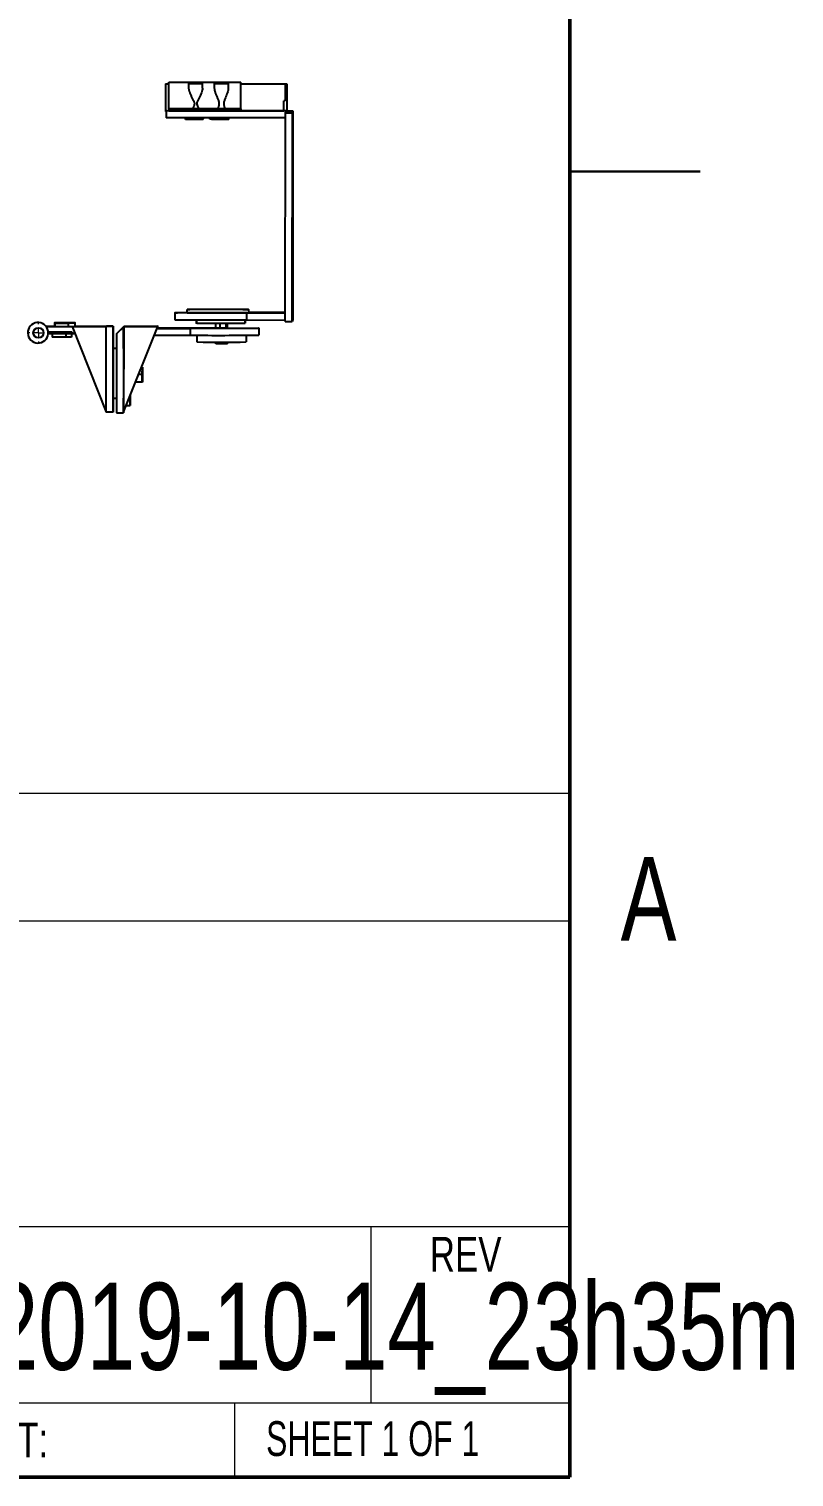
# Model space of a CAD drawing. Header units: inches. Extents: x 0.1 to 11.1, y 0.1 to 8.4.
# Drawn here: x 8.946 to 11.145, y 0.5 to 4.659 of the extents above; entities that cross this region are included whole.
import ezdxf

# ---------------------------------------------------------------- set-up
doc = ezdxf.new("R2010")
doc.units = ezdxf.units.IN
doc.header["$MEASUREMENT"] = 0
doc.styles.add('SLDTEXTSTYLE0', font='TXT', dxfattribs={"width": 0.75})
doc.styles.add('SLDTEXTSTYLE1', font='TXT', dxfattribs={"width": 0.6875})

# ---------------------------------------------------------------- blocks, each defined once
blk = doc.blocks.new('SW_CENTERMARKSYMBOL_23')
at = {"color": 0, "linetype": 'Continuous', "lineweight": 0}
for p, q in [((-0.025, 0), (-0.0273, 0)), ((0, 0), (-0.0125, 0)), ((0, 0.025), (0, 0.0273)), ((0, 0), (0, 0.0125)), ((0, 0), (0, -0.0125)), ((0, 0), (0.0125, 0)), ((0.025, 0), (0.0273, 0)), ((0, -0.025), (0, -0.0273))]:
    blk.add_line(p, q, dxfattribs=at)

msp = doc.modelspace()

# ---------------------------------------------------------------- linework, layer by layer
at = {"color": 7, "linetype": 'Continuous', "lineweight": 50}
for p, q in [((10.5, 8), (10.5, 0.5)), ((10.5, 0.5), (0.5, 0.5))]:
    msp.add_line(p, q, dxfattribs=at)
at = {"color": 7, "linetype": 'Continuous', "lineweight": 25}
for p, q in [((9.338, 4.5014), (9.338, 4.462)), ((9.338, 4.5014), (9.3478, 4.5014)), ((9.3478, 4.5066), (9.5545, 4.5066)), ((9.3478, 4.4299), (9.3478, 4.5066)), ((9.4055, 4.5024), (9.4252, 4.5024)), ((9.4055, 4.4898), (9.4055, 4.5024)), ((9.4252, 4.5024), (9.4449, 4.5024)), ((9.4449, 4.4897), (9.4449, 4.5024)), ((9.4795, 4.5024), (9.4992, 4.5024)), ((9.4795, 4.489), (9.4795, 4.5024)), ((9.4992, 4.5024), (9.5189, 4.5024)), ((9.5189, 4.4889), (9.5189, 4.5024)), ((9.5545, 4.4299), (9.5545, 4.5066)), ((9.5545, 4.5014), (9.6825, 4.5014)), ((9.6825, 4.5014), (9.6825, 4.4531)), ((9.6879, 4.5005), (9.6825, 4.5005)), ((9.6879, 4.4611), (9.6879, 4.5005)), ((9.338, 4.462), (9.338, 4.4227)), ((9.6825, 4.4531), (9.6781, 4.4531)), ((9.6781, 4.4242), (9.6781, 4.4531)), ((9.6879, 4.4611), (9.6825, 4.4611)), ((9.6879, 4.4239), (9.6879, 4.4611)), ((9.338, 4.4227), (9.3399, 4.4227)), ((9.3399, 4.4241), (9.34, 4.4244)), ((9.3399, 4.4241), (9.3399, 4.4044)), ((9.6844, 4.4239), (9.3399, 4.4241)), ((9.34, 4.4244), (9.34, 4.4244)), ((9.3478, 4.4299), (9.3478, 4.4241)), ((9.5545, 4.4299), (9.3478, 4.4299)), ((9.5545, 4.424), (9.3478, 4.4241)), ((9.5545, 4.4299), (9.5545, 4.424)), ((9.6845, 4.4242), (9.6781, 4.4242)), ((9.6825, 3.8189), (9.6829, 4.4186)), ((9.6829, 4.4186), (9.6843, 4.4236)), ((9.6829, 4.4186), (9.7028, 4.4186)), ((9.6843, 4.4236), (9.6844, 4.4236)), ((9.6845, 4.4242), (9.6844, 4.4239)), ((9.6844, 4.4236), (9.6845, 4.4239)), ((9.6844, 4.4239), (9.6844, 4.4236)), ((9.6845, 4.4242), (9.6845, 4.4239)), ((9.6845, 4.4239), (9.6879, 4.4239)), ((9.6879, 4.4245), (9.7045, 4.4245)), ((9.7025, 3.8189), (9.7028, 4.4186)), ((9.7028, 4.4186), (9.7045, 4.4245)), ((9.7045, 4.4245), (9.7042, 3.8248)), ((9.6828, 4.4042), (9.3399, 4.4044)), ((9.3962, 4.399), (9.3962, 4.4044)), ((9.3975, 4.399), (9.3962, 4.399)), ((9.3975, 4.399), (9.3975, 4.4044)), ((9.4467, 4.399), (9.3975, 4.399)), ((9.4467, 4.399), (9.4467, 4.4043)), ((9.4467, 4.4039), (9.4498, 4.4039)), ((9.4498, 4.4039), (9.4498, 4.4043)), ((9.4658, 4.4005), (9.4658, 4.4043)), ((9.4709, 4.4005), (9.4658, 4.4005)), ((9.4709, 4.399), (9.4709, 4.4043)), ((9.5202, 4.399), (9.4709, 4.399)), ((9.5202, 4.399), (9.5202, 4.4043)), ((9.703, 4.3402), (9.7037, 4.3428)), ((9.703, 4.3402), (9.7032, 4.1773)), ((9.7032, 4.1773), (9.7037, 4.3428)), ((9.7039, 4.312), (9.7043, 4.3134)), ((9.7039, 4.312), (9.704, 4.1697)), ((9.704, 4.1697), (9.7043, 4.3134)), ((9.7029, 4.2775), (9.7027, 3.9416)), ((9.7029, 4.2775), (9.7032, 4.1107)), ((9.7033, 4.1098), (9.7037, 4.279)), ((9.7037, 4.279), (9.7035, 3.9431)), ((9.7038, 4.2714), (9.7036, 3.9355)), ((9.7038, 4.2714), (9.704, 4.1043)), ((9.7043, 4.2807), (9.7041, 3.9277)), ((9.7043, 4.2807), (9.7041, 4.1037)), ((10.875, 4.25), (10.5, 4.25)), ((10.5, 4.25), (10.875, 4.25)), ((9.7032, 4.1107), (9.7027, 3.9416)), ((9.7032, 4.1107), (9.7028, 4.1107)), ((9.7033, 4.1098), (9.7035, 3.9431)), ((9.7036, 3.9355), (9.704, 4.1043)), ((9.704, 4.1043), (9.7037, 4.1043)), ((9.7041, 4.1037), (9.7041, 3.9277)), ((9.7032, 4.0479), (9.7027, 3.8823)), ((9.7035, 3.885), (9.7032, 4.0479)), ((9.704, 4.0252), (9.7037, 3.8815)), ((9.7041, 3.8828), (9.704, 4.0252)), ((9.7027, 3.8823), (9.7035, 3.885)), ((9.7035, 3.885), (9.7027, 3.885)), ((9.7037, 3.8815), (9.7041, 3.8828)), ((9.7041, 3.8828), (9.7037, 3.8828)), ((9.3647, 3.8444), (9.3647, 3.8244)), ((9.4003, 3.8444), (9.4003, 3.8539)), ((9.5719, 3.8439), (9.6825, 3.8433)), ((9.5719, 3.8239), (9.5719, 3.8439)), ((9.5774, 3.8443), (9.5775, 3.8538)), ((9.6825, 3.8448), (9.5774, 3.8446)), ((8.996, 3.8048), (8.9963, 3.8055)), ((8.996, 3.8048), (9.0699, 3.8047)), ((8.996, 3.8037), (8.996, 3.8048)), ((8.9963, 3.8055), (9.0192, 3.8055)), ((9.0009, 3.7837), (9.0009, 3.7886)), ((9.001, 3.7886), (9.0009, 3.7886)), ((9.001, 3.7886), (9.001, 3.7917)), ((9.0698, 3.7886), (9.001, 3.7886)), ((9.0192, 3.8152), (9.0192, 3.8054)), ((9.0201, 3.8148), (9.0201, 3.8049)), ((9.0389, 3.8153), (9.0389, 3.8153)), ((9.0393, 3.815), (9.0393, 3.8148)), ((9.0398, 3.8148), (9.0398, 3.8148)), ((9.0586, 3.815), (9.0586, 3.8152)), ((9.059, 3.815), (9.059, 3.815)), ((9.0595, 3.8049), (9.0595, 3.8148)), ((9.0698, 3.8046), (9.0699, 3.8047)), ((9.0698, 3.8046), (9.1682, 3.8046)), ((9.0698, 3.8046), (9.1681, 3.5585)), ((9.0698, 3.7886), (9.0698, 3.7837)), ((9.0787, 3.8051), (9.0787, 3.815)), ((9.0787, 3.8056), (9.1685, 3.8055)), ((9.1681, 3.5585), (9.1682, 3.8046)), ((9.1879, 3.8046), (9.1682, 3.8046)), ((9.1682, 3.8046), (9.1682, 3.8046)), ((9.1685, 3.8055), (9.1685, 3.8055)), ((9.1882, 3.8055), (9.1685, 3.8055)), ((9.1685, 3.8055), (9.1685, 3.8055)), ((9.1878, 3.5585), (9.1879, 3.8046)), ((9.1879, 3.8046), (9.1882, 3.8055)), ((9.1882, 3.8055), (9.1882, 3.7419)), ((9.2175, 3.8032), (9.1978, 3.7835)), ((9.198, 3.7845), (9.2177, 3.8042)), ((9.2139, 3.8003), (9.2136, 3.7995)), ((9.2136, 3.7995), (9.2137, 3.7995)), ((9.2136, 3.7995), (9.2137, 3.7995)), ((9.2136, 3.7995), (9.2136, 3.7995)), ((9.2139, 3.8003), (9.2137, 3.7995)), ((9.2139, 3.8003), (9.2139, 3.8003)), ((9.2175, 3.8032), (9.2173, 3.5571)), ((9.2177, 3.8042), (9.2175, 3.8032)), ((9.2177, 3.8003), (9.2175, 3.7995)), ((9.2175, 3.7995), (9.2181, 3.7995)), ((9.2175, 3.7798), (9.2175, 3.7995)), ((9.2177, 3.8003), (9.2177, 3.8042)), ((9.2181, 3.8003), (9.2177, 3.8003)), ((9.2181, 3.8047), (9.2179, 3.5587)), ((9.2179, 3.5587), (9.3165, 3.8047)), ((9.2181, 3.8047), (9.2181, 3.8048)), ((9.2181, 3.8048), (9.3165, 3.8048)), ((9.2181, 3.8047), (9.3165, 3.8047)), ((9.2184, 3.8057), (9.2183, 3.8056)), ((9.2183, 3.8056), (9.3167, 3.8055)), ((9.2183, 3.8056), (9.2183, 3.8048)), ((9.2184, 3.8057), (9.3168, 3.8056)), ((9.3144, 3.7994), (9.4104, 3.7994)), ((9.41, 3.8001), (9.3147, 3.8002)), ((9.3164, 3.8048), (9.3167, 3.8055)), ((9.3165, 3.8047), (9.3165, 3.8048)), ((9.3168, 3.8056), (9.3167, 3.8055)), ((9.4104, 3.7797), (9.4104, 3.7994)), ((9.4267, 3.8239), (9.4267, 3.8145)), ((9.4279, 3.8145), (9.4279, 3.8239)), ((9.4827, 3.7997), (9.4828, 3.8142)), ((9.4957, 3.7996), (9.4827, 3.7997)), ((9.4957, 3.7996), (9.4957, 3.8142)), ((9.5125, 3.7997), (9.4957, 3.7996)), ((9.5125, 3.7997), (9.5125, 3.8142)), ((9.5163, 3.7997), (9.5125, 3.7997)), ((9.5163, 3.7997), (9.5163, 3.8142)), ((9.567, 3.8145), (9.567, 3.8239)), ((9.5719, 3.8239), (9.6825, 3.8233)), ((9.607, 3.78), (9.607, 3.7997)), ((9.6825, 3.8189), (9.7025, 3.8189)), ((9.7042, 3.8248), (9.7025, 3.8189)), ((9.0013, 3.7837), (9.0009, 3.7837)), ((9.0698, 3.7837), (9.0013, 3.7837)), ((9.0123, 3.7837), (9.0123, 3.7739)), ((9.0517, 3.7739), (9.0123, 3.7739)), ((9.0517, 3.7837), (9.0517, 3.7739)), ((9.0678, 3.7739), (9.0517, 3.7739)), ((9.0678, 3.7837), (9.0678, 3.7739)), ((9.0698, 3.785), (9.0776, 3.785)), ((9.1978, 3.7835), (9.1976, 3.5572)), ((9.1978, 3.7835), (9.198, 3.7845)), ((9.2175, 3.7798), (9.2181, 3.7798)), ((9.2177, 3.7419), (9.2177, 3.7798)), ((9.3065, 3.7797), (9.4104, 3.7797)), ((9.4288, 3.7796), (9.4288, 3.7604)), ((9.4827, 3.7554), (9.4827, 3.7601)), ((9.4957, 3.7554), (9.4827, 3.7554)), ((9.4957, 3.7554), (9.4957, 3.7601)), ((9.5125, 3.7554), (9.4957, 3.7554)), ((9.5125, 3.7554), (9.5125, 3.7601)), ((9.5163, 3.7554), (9.5125, 3.7554)), ((9.5163, 3.7554), (9.5163, 3.7601)), ((9.5703, 3.7796), (9.5702, 3.7603)), ((9.1977, 3.7419), (9.188, 3.7419)), ((9.218, 3.7419), (9.2176, 3.7419)), ((9.2716, 3.6668), (9.2613, 3.6668)), ((9.2717, 3.688), (9.2698, 3.688)), ((9.2716, 3.6668), (9.2717, 3.688)), ((9.2716, 3.6451), (9.2716, 3.6668)), ((9.2717, 3.688), (9.2717, 3.6874)), ((9.2717, 3.6874), (9.2717, 3.6657)), ((9.2717, 3.6657), (9.2717, 3.6446)), ((9.2717, 3.6446), (9.2524, 3.6446)), ((9.2716, 3.6451), (9.2526, 3.6451)), ((9.2717, 3.6446), (9.2716, 3.6451)), ((9.188, 3.5992), (9.1977, 3.5992)), ((9.1881, 3.5992), (9.1881, 3.5595)), ((9.2175, 3.5992), (9.218, 3.5992)), ((9.2176, 3.5581), (9.2176, 3.5992)), ((9.2256, 3.5778), (9.2372, 3.5778)), ((9.1878, 3.5585), (9.1681, 3.5585)), ((9.1881, 3.5595), (9.1878, 3.5585)), ((9.1976, 3.5572), (9.2173, 3.5571)), ((9.2173, 3.5571), (9.2176, 3.5581))]:
    msp.add_line(p, q, dxfattribs=at)
at = {"color": 8, "linetype": 'Continuous', "lineweight": 25}
msp.add_line((9.567, 3.8239), (9.567, 3.8145), dxfattribs=at)
at = {"color": 7, "linetype": 'Continuous', "lineweight": 18}
for p, q in [((2.6911, 2.4643), (10.5, 2.4643)), ((7.7413, 2.0972), (10.5, 2.0972)), ((7.7413, 1.2199), (10.5, 1.2199)), ((9.9281, 1.2199), (9.9281, 0.7129)), ((7.7413, 0.7129), (10.5, 0.7129)), ((9.5363, 0.7129), (9.5363, 0.5))]:
    msp.add_line(p, q, dxfattribs=at)
at = {"color": 7, "linetype": 'Continuous', "lineweight": 25, "flags": 128}
for points in [[(9.3478, 4.4244), (9.5545, 4.4243), (9.6781, 4.4242)], [(9.5719, 3.8439), (9.56, 3.8439), (9.5471, 3.8438), (9.5333, 3.8438), (9.519, 3.8438), (9.5042, 3.8438), (9.4891, 3.8438), (9.4741, 3.8438), (9.4594, 3.8439), (9.445, 3.8439), (9.4313, 3.8439), (9.4185, 3.8439), (9.4067, 3.844), (9.3961, 3.844), (9.3868, 3.8441), (9.379, 3.8441), (9.3729, 3.8442), (9.3684, 3.8443), (9.3657, 3.8443), (9.3647, 3.8444), (9.3656, 3.8444), (9.3683, 3.8445), (9.3727, 3.8445), (9.3788, 3.8446), (9.3866, 3.8446), (9.3958, 3.8447), (9.4003, 3.8447)], [(9.4003, 3.8539), (9.4012, 3.854), (9.4037, 3.854), (9.408, 3.854), (9.4138, 3.8541), (9.4211, 3.8541), (9.4297, 3.8542), (9.4394, 3.8542), (9.4501, 3.8542), (9.4616, 3.8542), (9.4736, 3.8542), (9.4859, 3.8542), (9.4982, 3.8542), (9.5104, 3.8542), (9.5221, 3.8542), (9.5332, 3.8541), (9.5435, 3.8541), (9.5527, 3.8541), (9.5606, 3.854), (9.5671, 3.854), (9.5721, 3.8539), (9.5755, 3.8539), (9.5772, 3.8538), (9.5772, 3.8538), (9.5755, 3.8537), (9.5721, 3.8537), (9.567, 3.8537), (9.5605, 3.8536), (9.5525, 3.8536), (9.5433, 3.8536), (9.5331, 3.8535), (9.522, 3.8535), (9.5102, 3.8535), (9.498, 3.8535), (9.4857, 3.8535), (9.4734, 3.8535), (9.4614, 3.8535), (9.45, 3.8536), (9.4393, 3.8536), (9.4295, 3.8536), (9.4209, 3.8537), (9.4137, 3.8537), (9.4079, 3.8538), (9.4037, 3.8538), (9.4011, 3.8539), (9.4003, 3.8539)], [(9.0192, 3.8054), (9.0197, 3.8054), (9.0201, 3.8054)], [(9.0389, 3.8153), (9.0331, 3.8153), (9.0278, 3.8153), (9.0235, 3.8153), (9.0206, 3.8152), (9.0193, 3.8152), (9.0197, 3.8152), (9.0219, 3.8152), (9.0255, 3.8152), (9.0304, 3.8151), (9.036, 3.8151), (9.0418, 3.8151), (9.0474, 3.8151), (9.0523, 3.8151), (9.056, 3.8152), (9.0581, 3.8152), (9.0586, 3.8152), (9.0573, 3.8152), (9.0543, 3.8153), (9.05, 3.8153), (9.0447, 3.8153), (9.0389, 3.8153)], [(9.0398, 3.8148), (9.034, 3.8148), (9.0287, 3.8148), (9.0244, 3.8148), (9.0215, 3.8148), (9.0202, 3.8148), (9.0206, 3.8148), (9.0227, 3.8147), (9.0264, 3.8147), (9.0313, 3.8147), (9.0369, 3.8147), (9.0427, 3.8147), (9.0483, 3.8147), (9.0532, 3.8147), (9.0568, 3.8147), (9.059, 3.8147), (9.0594, 3.8148), (9.0581, 3.8148), (9.0552, 3.8148), (9.0509, 3.8148), (9.0456, 3.8148), (9.0398, 3.8148)], [(9.059, 3.815), (9.0532, 3.815), (9.0479, 3.815), (9.0436, 3.815), (9.0407, 3.815), (9.0394, 3.815), (9.0398, 3.815), (9.042, 3.8149), (9.0456, 3.8149), (9.0505, 3.8149), (9.0561, 3.8149), (9.0619, 3.8149), (9.0675, 3.8149), (9.0724, 3.8149), (9.0761, 3.8149), (9.0782, 3.8149), (9.0786, 3.815), (9.0773, 3.815), (9.0744, 3.815), (9.0701, 3.815), (9.0648, 3.815), (9.059, 3.815)], [(9.5163, 3.8002), (9.5218, 3.8002), (9.5355, 3.8001), (9.5484, 3.8001), (9.5605, 3.8001), (9.5715, 3.8), (9.5812, 3.8), (9.5895, 3.7999), (9.5963, 3.7999), (9.6015, 3.7998), (9.605, 3.7997), (9.6068, 3.7997), (9.6068, 3.7996), (9.6051, 3.7996), (9.6016, 3.7995), (9.5965, 3.7995), (9.5897, 3.7994), (9.5815, 3.7994), (9.5718, 3.7993), (9.5609, 3.7993), (9.5489, 3.7993), (9.5359, 3.7993), (9.5222, 3.7992), (9.508, 3.7992), (9.4934, 3.7992), (9.4787, 3.7992), (9.464, 3.7993), (9.4497, 3.7993), (9.4358, 3.7993), (9.4227, 3.7993), (9.4104, 3.7994), (9.4104, 3.7994)], [(9.4279, 3.8145), (9.4267, 3.8145), (9.4267, 3.8145)], [(9.2176, 3.7422), (9.2176, 3.7421), (9.2176, 3.7419)]]:
    msp.add_lwpolyline(points, dxfattribs=at)
at = {"color": 7, "linetype": 'Continuous', "lineweight": 25}
msp.add_circle((8.9731, 3.7866), 0.0148, dxfattribs=at)
for centre, radius, start, end in [((9.4937, 12.5792), 8.7353, 269.38747, 270.54954), ((8.9719, 3.7867), 0.0295, 9.7978, 354.1825), ((9.0408, 5.6616), 1.8568, 269.361, 270.5759), ((9.0646, 5.0887), 1.2837, 269.7708, 270.6282), ((9.5005, 17.6309), 13.8072, 269.43657, 270.29617), ((9.4667, -22.0379), 25.8381, 89.96434, 90.12572), ((9.4968, 12.1067), 8.2925, 269.52397, 270.48521), ((9.4888, 17.7438), 13.9644, 269.678, 270.48489), ((9.5035, 11.0053), 7.2453, 269.40909, 270.5277), ((21.9487, 3.6848), 12.7608, 179.74345, 180.06511), ((39.3841, 3.6501), 30.1667, 179.82509, 180.08196), ((24.8579, 3.6438), 15.67, 179.90316, 180.16305), ((9.8392, 3.6056), 0.6218, 179.8818, 180.5956), ((13.4043, 3.6006), 4.1672, 179.919, 180.3132), ((4.8521, 3.6058), 4.3851, 359.6342, 0.0168)]:
    msp.add_arc(centre, radius, start, end, dxfattribs=at)
for points, knots in [([(9.4166, 4.4299), (9.4168, 4.4303), (9.4172, 4.4312), (9.4178, 4.4325), (9.4186, 4.434), (9.4195, 4.4358), (9.4204, 4.4378), (9.4212, 4.4398), (9.4219, 4.4419), (9.4223, 4.444), (9.4223, 4.4461), (9.4217, 4.4482), (9.421, 4.4502), (9.4201, 4.4522), (9.4189, 4.4548), (9.4172, 4.4581), (9.4153, 4.462), (9.4135, 4.4657), (9.4117, 4.4694), (9.4101, 4.473), (9.4088, 4.4761), (9.4079, 4.4787), (9.4071, 4.4809), (9.4066, 4.4829), (9.4061, 4.4848), (9.4058, 4.4865), (9.4056, 4.4882), (9.4056, 4.4892), (9.4055, 4.4898)], [0, 0, 0, 0, 0.021011, 0.042026, 0.063046, 0.096564, 0.126084, 0.161172, 0.189018, 0.220593, 0.251855, 0.279987, 0.314678, 0.342314, 0.377016, 0.439408, 0.501914, 0.567917, 0.625849, 0.689921, 0.749518, 0.789724, 0.828347, 0.865444, 0.90108, 0.935328, 0.96827, 1, 1, 1, 1]), ([(9.4448, 4.4897), (9.4449, 4.4895), (9.4452, 4.4877), (9.444, 4.483), (9.4411, 4.474), (9.4361, 4.464), (9.4312, 4.454), (9.4282, 4.448), (9.4281, 4.4422), (9.4304, 4.4368), (9.4326, 4.4324), (9.4339, 4.4299)], [0, 0, 0, 0, 0.010446, 0.125738, 0.258114, 0.50437, 0.628526, 0.752199, 0.783046, 0.875819, 1, 1, 1, 1]), ([(9.4891, 4.4299), (9.4893, 4.4304), (9.4896, 4.4313), (9.4901, 4.4326), (9.4907, 4.434), (9.4913, 4.4357), (9.4921, 4.4384), (9.4929, 4.4417), (9.4931, 4.446), (9.4924, 4.4501), (9.4912, 4.4541), (9.4897, 4.458), (9.4881, 4.4617), (9.4866, 4.4654), (9.485, 4.4691), (9.4836, 4.4726), (9.4823, 4.4761), (9.4812, 4.4795), (9.4804, 4.4823), (9.48, 4.4844), (9.4797, 4.486), (9.4796, 4.4876), (9.4795, 4.4885), (9.4795, 4.489)], [0, 0, 0, 0, 0.023594, 0.044494, 0.062702, 0.095936, 0.125241, 0.188078, 0.250298, 0.313044, 0.375528, 0.438045, 0.500685, 0.562957, 0.624937, 0.690241, 0.74892, 0.814063, 0.874399, 0.907431, 0.939335, 0.970169, 1, 1, 1, 1]), ([(9.5188, 4.4889), (9.5187, 4.4871), (9.5185, 4.4832), (9.5157, 4.4743), (9.5115, 4.4646), (9.5073, 4.4544), (9.5049, 4.4462), (9.5063, 4.4376), (9.5083, 4.4325), (9.5094, 4.4299)], [0, 0, 0, 0, 0.114692, 0.241421, 0.493456, 0.620376, 0.747038, 0.873197, 1, 1, 1, 1])]:
    msp.add_open_spline(points, degree=3, knots=knots, dxfattribs=at)

# ---------------------------------------------------------------- block references
at = {"color": 7, "linetype": 'Continuous', "lineweight": 0}
msp.add_blockref('SW_CENTERMARKSYMBOL_23', (8.9731, 3.7866), dxfattribs=at)

# ---------------------------------------------------------------- texts
for s, insert, char_height, attachment_point, style in [('A', (10.7266, 2.2807), 0.24, 2, 'SLDTEXTSTYLE0'), ('REV', (10.0978, 1.1899), 0.1, 1, 'SLDTEXTSTYLE0'), ('shapr3d_export_2019-10-14_23h35m', (9.0563, 1.058), 0.25, 2, 'SLDTEXTSTYLE0'), ('WEIGHT:', (8.5724, 0.6566), 0.1, 1, 'SLDTEXTSTYLE0'), ('SHEET 1 OF 1', (9.6272, 0.6604), 0.1, 1, 'SLDTEXTSTYLE1')]:
    msp.add_mtext(s, dxfattribs=dict(at, insert=insert, char_height=char_height, attachment_point=attachment_point, style=style))

doc.saveas('drawing.dxf')
